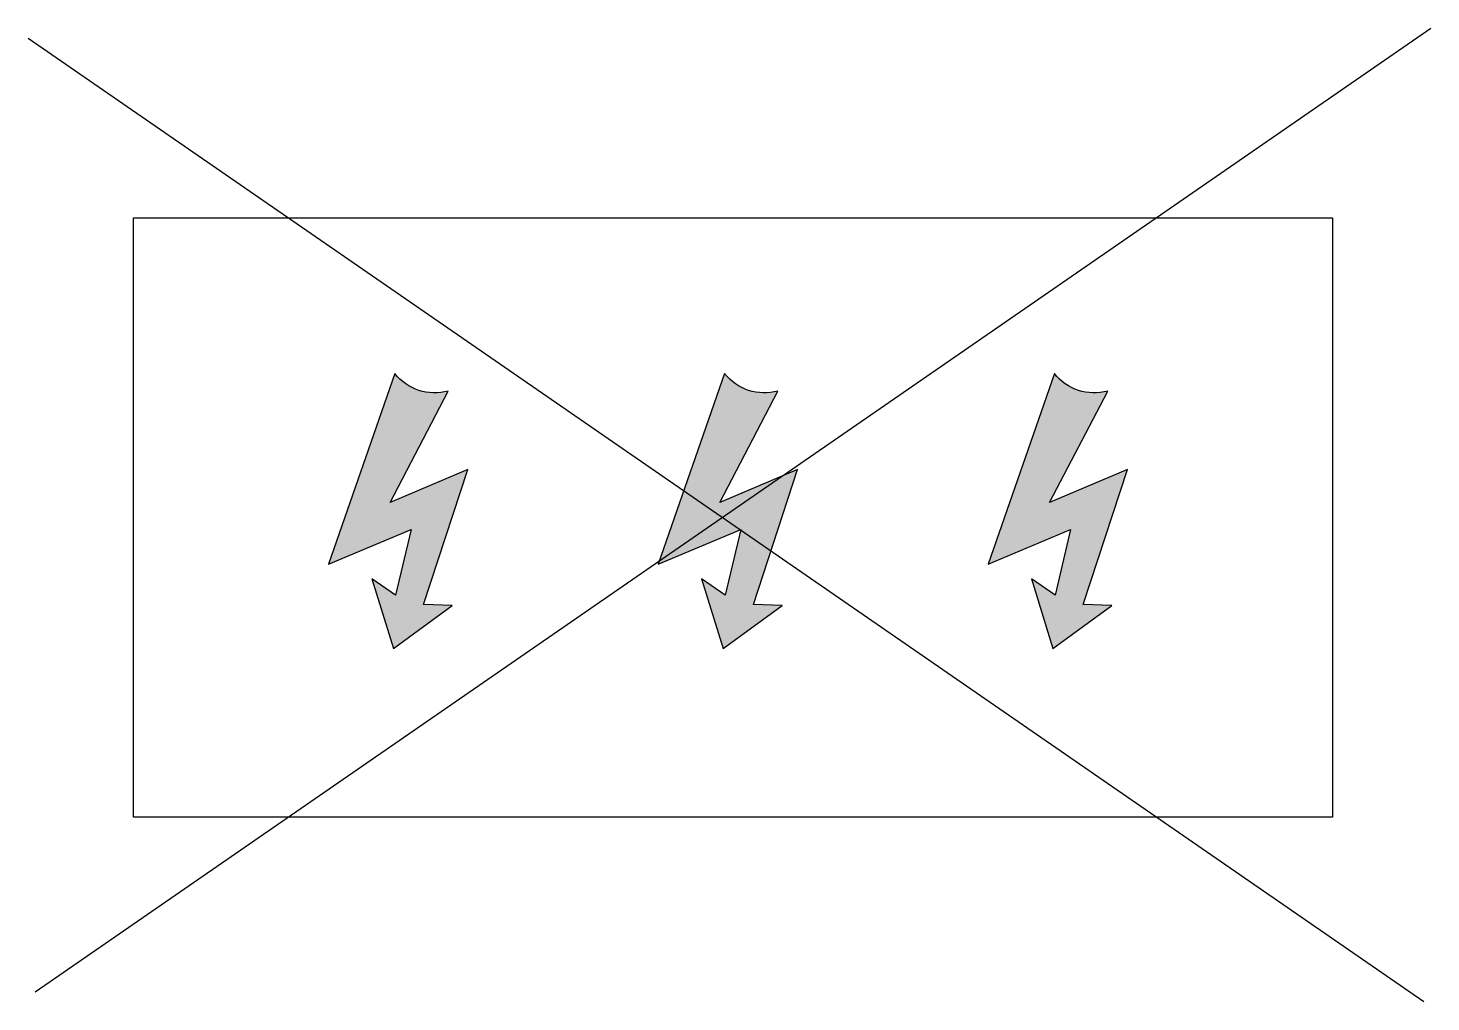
# Model space of a CAD drawing. Extents: x -4.05 to 4.14, y -2.83 to 2.86.
import ezdxf

# ---------------------------------------------------------------- set-up
doc = ezdxf.new("R2010")
doc.units = 0

msp = doc.modelspace()

# ---------------------------------------------------------------- hatches: boundary and pattern name
h = msp.add_hatch(color=256)
edge = h.paths.add_edge_path()
edge.add_line((-1.91003706548851, 0.840139285290304), (-2.296750306426183, -0.2715975644661048))
edge.add_line((-2.296750306426183, -0.2715975644661048), (-1.815331943818613, -0.07053891418510627))
edge.add_line((-1.815331943818613, -0.07053891418510627), (-1.906091183948661, -0.4529447825936641))
edge.add_line((-1.906091183948661, -0.4529447825936641), (-2.044202984913575, -0.3583288427010975))
edge.add_line((-2.044202984913575, -0.3583288427010975), (-1.917929819746632, -0.7643886960825794))
edge.add_line((-1.917929819746632, -0.7643886960825794), (-1.574338690033336, -0.5138399935277063))
edge.add_line((-1.574338690033336, -0.5138399935277063), (-1.741626716212004, -0.507377645287078))
edge.add_line((-1.741626716212004, -0.507377645287078), (-1.483864017974092, 0.280328751573764))
edge.add_line((-1.483864017974092, 0.280328751573764), (-1.937659227445856, 0.08715431896943748))
edge.add_line((-1.937659227445856, 0.08715431896943748), (-1.598299538521509, 0.737638683740256))
edge.add_arc((-1.676506401960916, 1.025083975502557), 0.2978944599104595, 218.3774756285965, 285.22036225836644, ccw=False)
h = msp.add_hatch(color=256)
edge = h.paths.add_edge_path()
edge.add_line((0.01496293451149455, 0.840139285290304), (-0.3717503064261862, -0.2715975644661048))
edge.add_line((-0.3717503064261862, -0.2715975644661048), (0.1096680561813841, -0.07053891418510627))
edge.add_line((0.1096680561813841, -0.07053891418510627), (0.01890881605134354, -0.4529447825936641))
edge.add_line((0.01890881605134354, -0.4529447825936641), (-0.1192029849135778, -0.3583288427010975))
edge.add_line((-0.1192029849135778, -0.3583288427010975), (0.007070180253371916, -0.7643886960825794))
edge.add_line((0.007070180253371916, -0.7643886960825794), (0.3506613099666609, -0.5138399935277063))
edge.add_line((0.3506613099666609, -0.5138399935277063), (0.1833732837879936, -0.507377645287078))
edge.add_line((0.1833732837879936, -0.507377645287078), (0.4411359820259051, 0.280328751573764))
edge.add_line((0.4411359820259051, 0.280328751573764), (-0.01265922744585879, 0.08715431896943748))
edge.add_line((-0.01265922744585879, 0.08715431896943748), (0.3267004614784881, 0.737638683740256))
edge.add_arc((0.2484935980390846, 1.025083975502551), 0.2978944599104532, 218.377475628596, 285.22036225836604, ccw=False)
h = msp.add_hatch(color=256)
edge = h.paths.add_edge_path()
edge.add_line((1.939962934511492, 0.840139285290304), (1.553249693573825, -0.2715975644661048))
edge.add_line((1.553249693573825, -0.2715975644661048), (2.034668056181381, -0.07053891418510627))
edge.add_line((2.034668056181381, -0.07053891418510627), (1.943908816051341, -0.4529447825936641))
edge.add_line((1.943908816051341, -0.4529447825936641), (1.805797015086434, -0.3583288427010975))
edge.add_line((1.805797015086434, -0.3583288427010975), (1.932070180253369, -0.7643886960825794))
edge.add_line((1.932070180253369, -0.7643886960825794), (2.275661309966672, -0.5138399935277063))
edge.add_line((2.275661309966672, -0.5138399935277063), (2.108373283788005, -0.507377645287078))
edge.add_line((2.108373283788005, -0.507377645287078), (2.366135982025902, 0.280328751573764))
edge.add_line((2.366135982025902, 0.280328751573764), (1.912340772554138, 0.08715431896943748))
edge.add_line((1.912340772554138, 0.08715431896943748), (2.251700461478485, 0.737638683740256))
edge.add_arc((2.173493598039082, 1.025083975502551), 0.2978944599104532, 218.377475628596, 285.220362258366, ccw=False)

# ---------------------------------------------------------------- linework, layer by layer
at = {"flags": 128}
for points in [[(4.096402370822148, -2.827817164109494), (-4.05081930666968, 2.796350389233766)], [(-4.009765909941393, -2.768010521856442), (4.138342782174121, 2.85676935297055)], [(-3.435711563883636, 1.750000000000002), (3.564288436116364, 1.750000000000002), (3.564288436116364, -1.749999999999999), (-3.435711563883636, -1.749999999999999), (-3.435711563883636, 1.750000000000002)]]:
    msp.add_lwpolyline(points, dxfattribs=at)
for points in [[(-1.91003706548851, 0.840139285290304), (-2.296750306426183, -0.2715975644661048), (-1.815331943818613, -0.07053891418510627), (-1.906091183948661, -0.4529447825936641), (-2.044202984913575, -0.3583288427010975), (-1.917929819746632, -0.7643886960825794), (-1.574338690033336, -0.5138399935277063), (-1.741626716212004, -0.507377645287078), (-1.483864017974092, 0.280328751573764), (-1.937659227445856, 0.08715431896943748), (-1.598299538521509, 0.737638683740256, -0.3002183606488686)], [(0.01496293451149455, 0.840139285290304), (-0.3717503064261862, -0.2715975644661048), (0.1096680561813841, -0.07053891418510627), (0.01890881605134354, -0.4529447825936641), (-0.1192029849135778, -0.3583288427010975), (0.007070180253371916, -0.7643886960825794), (0.3506613099666609, -0.5138399935277063), (0.1833732837879936, -0.507377645287078), (0.4411359820259051, 0.280328751573764), (-0.01265922744585879, 0.08715431896943748), (0.3267004614784881, 0.737638683740256, -0.3002183606488686)], [(1.939962934511492, 0.840139285290304), (1.553249693573825, -0.2715975644661048), (2.034668056181381, -0.07053891418510627), (1.943908816051341, -0.4529447825936641), (1.805797015086434, -0.3583288427010975), (1.932070180253369, -0.7643886960825794), (2.275661309966672, -0.5138399935277063), (2.108373283788005, -0.507377645287078), (2.366135982025902, 0.280328751573764), (1.912340772554138, 0.08715431896943748), (2.251700461478485, 0.737638683740256, -0.3002183606488686)]]:
    msp.add_lwpolyline(points, format="xyb", close=True, dxfattribs=at)

doc.saveas('drawing.dxf')
